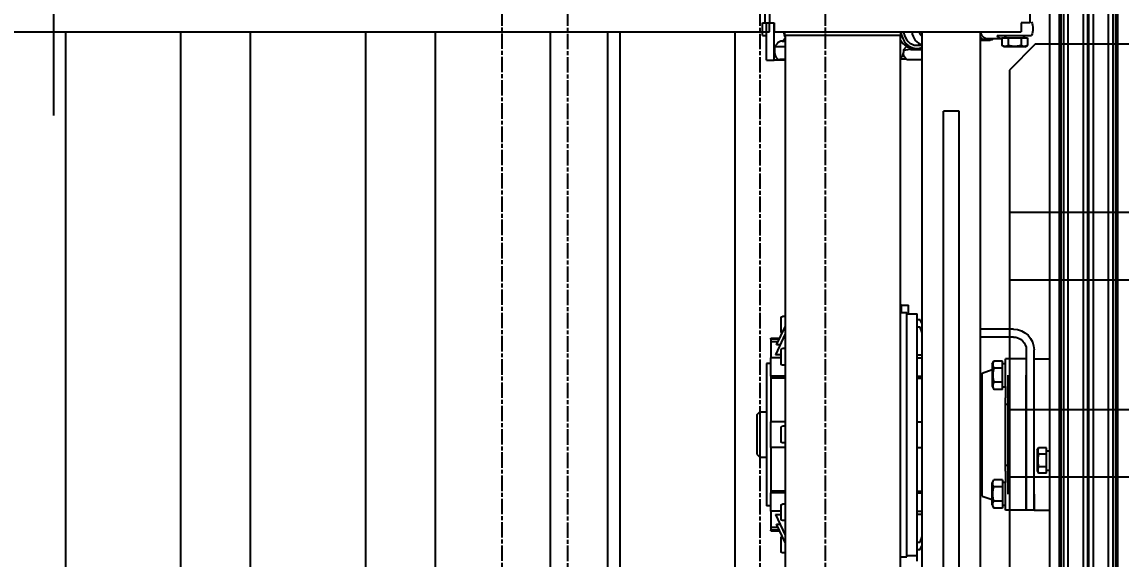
# Model space of a CAD drawing. Header units: millimetres. Extents: x -383313 to -161684, y -117025 to 99224.
# Drawn here: x -343914 to -343063, y -7910 to -7495 of the extents above; entities that cross this region are included whole.
import ezdxf

# ---------------------------------------------------------------- set-up
doc = ezdxf.new("R2010")
doc.units = ezdxf.units.MM
doc.header["$MEASUREMENT"] = 0
doc.linetypes.add('AM_ISO08W050', pattern=[18, 12, -1.5, 3, -1.5])
doc.linetypes.add('DASHED', pattern=[0.75, 0.5, -0.25])
doc.layers.get('Defpoints').update_dxf_attribs({"color": 31})
for name, color, linetype in [('001__КОНСТРУКТИВ__размеры внутр.', 7, 'Continuous'), ('PV-55E8', 7, 'Continuous'), ('Робот', 30, 'Continuous')]:
    doc.layers.add(name, color=color, linetype=linetype)
doc.layers.add('AM_7', color=4, linetype='AM_ISO08W050', lineweight=25)
doc.styles.add('PSTUDIO', font='arial.ttf')
doc.dimstyles.new('PS_TICK', dxfattribs={"dimscale": 100, "dimtxt": 2.5, "dimasz": 1, "dimexe": 2, "dimexo": 2, "dimgap": 1, "dimtad": 1, "dimdec": 0, "dimzin": 0, "dimdsep": 46, "dimtxsty": 'PSTUDIO', "dimblk": 'ARCHTICK', "dimcen": 2, "dimdle": 1.5, "dimse1": 1, "dimse2": 1, "dimadec": 0, "dimazin": 0, "dimtfac": 1, "dimtdec": 0, "dimtix": 1, "dimtmove": 1, "dimatfit": 3, "dimldrblk": 'ARCHTICK', "dimfxl": 1, "dimtolj": 1, "dimtzin": 0, "dimarcsym": 0})

# ---------------------------------------------------------------- blocks, each defined once
blk = doc.blocks.new('паллета1')
at = {"color": 44}
for p, q in [((130, -600), (130, 600)), ((182.5, 600), (182.5, -600)), ((282.5, -600), (282.5, 600)), ((335, 600), (335, -600)), ((0, 580), (0, -580)), ((0, -580), (20, -600)), ((20, -600), (130, -600)), ((130, -600), (182.5, -600)), ((182.5, -600), (282.5, -600)), ((282.5, -600), (335, -600)), ((335, -600), (465, -600))]:
    blk.add_line(p, q, dxfattribs=at)
blk = doc.blocks.new('A$Cd2819ec4')
at = {"layer": 'AM_7'}
for p, q in [((725.21, 199.42), (-722.94, 199.42)), ((707, 0), (-708.67, 0))]:
    blk.add_line(p, q, dxfattribs=at)
blk = doc.blocks.new('*U123')
at = {"layer": 'PV-55E8', "color": 3}
for p, q in [((-1469, -460.38), (-1469, 460.38)), ((-1380, -460.38), (-1380, 460.38)), ((-1264.5, -531.73), (-1264.5, 458.27)), ((-1257, -531.73), (-1257, 458.27)), ((-1255.55, 458.27), (-1255.55, -531.73)), ((-1253.54, 458.27), (-1253.54, -531.73)), ((-1250.04, 458.27), (-1250.04, -531.73)), ((-1238.36, 458.27), (-1238.36, -531.73)), ((-1234.86, 458.27), (-1234.86, -531.73)), ((-1234.08, 458.27), (-1234.08, -531.73)), ((-1230.58, 458.27), (-1230.58, -531.73)), ((-1218.9, 458.27), (-1218.9, -531.73)), ((-1215.4, 458.27), (-1215.4, -531.73)), ((-1213.39, 458.27), (-1213.39, -531.73)), ((-1212, -531.73), (-1212, 458.27)), ((-1363, 413.62), (-1363, -463.38)), ((-1318, 413.62), (-1318, -463.38)), ((-1346.5, 398.12), (-1346.5, -401.88)), ((-1334.5, 398.12), (-1334.5, -401.88)), ((-1380, -57.23), (-1375, -57.23)), ((-1375, -57.23), (-1375, -246.23)), ((-1375, -58.23), (-1367, -58.23)), ((-1367, -53.73), (-1367, -58.23)), ((-1367, -58.23), (-1367, -245.23)), ((-1472, -61.33), (-1472, -72.13)), ((-1469, -60.33), (-1471, -60.33)), ((-1367, -62.93), (-1364.5, -62.93)), ((-1364.5, -62.93), (-1363, -66.15)), ((-1476.51, -89.99), (-1469, -73.89)), ((-1469, -68.29), (-1475.55, -82.34)), ((-1367, -68.53), (-1364.5, -68.53)), ((-1364.5, -68.53), (-1363, -72.96)), ((-1480, -77.23), (-1480, -77.9)), ((-1480, -77.23), (-1473.17, -77.23)), ((-1480, -79.92), (-1480, -77.9)), ((-1473.48, -77.9), (-1480, -77.9)), ((-1480, -92.46), (-1480, -79.92)), ((-1474.42, -79.92), (-1480, -79.92)), ((-1475.55, -82.34), (-1472.94, -82.34)), ((-1480, -92.46), (-1480, -106.6)), ((-1472, -92.46), (-1480, -92.46)), ((-1476.51, -89.99), (-1472, -89.99)), ((-1472, -86.23), (-1472, -97.03)), ((-1469, -85.23), (-1471, -85.23)), ((-1363, -89.99), (-1367, -89.99)), ((-1367, -92.46), (-1363, -92.46)), ((-1298.5, -93.23), (-1298.5, -114.57)), ((-1296.5, -93.23), (-1298.5, -93.23)), ((-1282.5, -93.23), (-1296.5, -93.23)), ((-1282.5, -93.23), (-1282.5, -105.73)), ((-1276.5, -93.23), (-1282.5, -93.23)), ((-1282.5, -105.73), (-1282.5, -93.23)), ((-1276.5, -93.23), (-1276.5, -105.73)), ((-1276.5, -105.73), (-1276.5, -93.23)), ((-1276.5, -93.23), (-1264.5, -93.23)), ((-1483.5, -206.73), (-1483.5, -96.73)), ((-1480, -96.73), (-1483.5, -96.73)), ((-1469, -98.03), (-1471, -98.03)), ((-1316.5, -104.18), (-1309, -101.45)), ((-1309, -97.27), (-1307.57, -94.8)), ((-1309, -97.27), (-1309, -114.27)), ((-1301, -94.8), (-1307.57, -94.8)), ((-1301, -100.28), (-1307.57, -100.28)), ((-1301, -100.28), (-1301, -94.8)), ((-1298.5, -96.77), (-1301, -96.77)), ((-1301, -111.25), (-1301, -100.28)), ((-1480, -108.03), (-1480, -106.6)), ((-1469, -106.6), (-1480, -106.6)), ((-1480, -141.73), (-1480, -108.03)), ((-1469, -108.03), (-1480, -108.03)), ((-1367, -106.6), (-1363, -106.6)), ((-1367, -108.03), (-1363, -108.03)), ((-1316.5, -104.18), (-1316.5, -199.28)), ((-1296.5, -105.73), (-1296.5, -197.73)), ((-1282.5, -217.23), (-1282.5, -105.73)), ((-1282.5, -105.73), (-1282.5, -197.73)), ((-1276.5, -105.73), (-1276.5, -217.23)), ((-1276.5, -105.73), (-1276.5, -197.73)), ((-1309, -114.27), (-1307.57, -116.74)), ((-1301, -111.25), (-1307.57, -111.25)), ((-1301, -116.74), (-1307.57, -116.74)), ((-1301, -116.74), (-1301, -111.25)), ((-1298.5, -114.77), (-1301, -114.77)), ((-1298.5, -123.35), (-1298.5, -114.57)), ((-1316.5, -121.98), (-1318, -121.98)), ((-1298.5, -123.35), (-1298.5, -180.11)), ((-1274, -123.73), (-1272.95, -121.92)), ((-1274, -139.73), (-1274, -123.73)), ((-1267, -121.92), (-1272.95, -121.92)), ((-1267, -126.82), (-1272.95, -126.82)), ((-1267, -121.92), (-1267, -126.82)), ((-1267, -124.23), (-1264.5, -124.23)), ((-1267, -126.82), (-1267, -136.64)), ((-1490.53, -136.23), (-1488.53, -134.23)), ((-1488.53, -169.23), (-1488.53, -134.23)), ((-1488.53, -134.23), (-1483.5, -134.23)), ((-1298.5, -128.13), (-1296.5, -128.13)), ((-1490.53, -136.23), (-1490.53, -167.23)), ((-1480, -141.73), (-1480, -161.73)), ((-1469, -141.73), (-1480, -141.73)), ((-1367, -141.73), (-1363, -141.73)), ((-1274, -139.73), (-1272.95, -141.55)), ((-1267, -136.64), (-1272.95, -136.64)), ((-1267, -141.55), (-1272.95, -141.55)), ((-1267, -136.64), (-1267, -141.55)), ((-1267, -139.23), (-1264.5, -139.23)), ((-1472, -146.33), (-1472, -157.13)), ((-1469, -145.33), (-1471, -145.33)), ((-1469, -158.13), (-1471, -158.13)), ((-1490.53, -167.23), (-1488.53, -169.23)), ((-1488.53, -169.23), (-1483.5, -169.23)), ((-1480, -195.43), (-1480, -161.73)), ((-1469, -161.73), (-1480, -161.73)), ((-1367, -161.73), (-1363, -161.73)), ((-1298.5, -175.33), (-1296.5, -175.33)), ((-1316.5, -181.48), (-1318, -181.48)), ((-1309, -189.19), (-1307.57, -186.72)), ((-1301, -186.72), (-1307.57, -186.72)), ((-1301, -186.72), (-1301, -192.21)), ((-1298.5, -188.89), (-1298.5, -180.11)), ((-1480, -196.86), (-1480, -195.43)), ((-1469, -195.43), (-1480, -195.43)), ((-1367, -195.43), (-1363, -195.43)), ((-1309, -206.19), (-1309, -189.19)), ((-1301, -192.21), (-1307.57, -192.21)), ((-1301, -188.69), (-1298.5, -188.69)), ((-1301, -192.21), (-1301, -203.18)), ((-1298.5, -188.89), (-1298.5, -210.23)), ((-1480, -196.86), (-1480, -211)), ((-1469, -196.86), (-1480, -196.86)), ((-1367, -196.86), (-1363, -196.86)), ((-1316.5, -199.28), (-1309, -202.01)), ((-1301, -203.18), (-1307.57, -203.18)), ((-1301, -203.18), (-1301, -208.66)), ((-1480, -206.73), (-1483.5, -206.73)), ((-1480, -223.54), (-1480, -211)), ((-1472, -211), (-1480, -211)), ((-1472, -206.43), (-1472, -217.23)), ((-1469, -205.43), (-1471, -205.43)), ((-1367, -211), (-1363, -211)), ((-1309, -206.19), (-1307.57, -208.66)), ((-1301, -208.66), (-1307.57, -208.66)), ((-1301, -206.69), (-1298.5, -206.69)), ((-1296.5, -210.23), (-1298.5, -210.23)), ((-1282.5, -210.23), (-1296.5, -210.23)), ((-1276.5, -210.23), (-1264.5, -210.23)), ((-1472, -213.47), (-1476.51, -213.47)), ((-1469, -229.57), (-1476.51, -213.47)), ((-1472.94, -221.12), (-1475.55, -221.12)), ((-1475.55, -221.12), (-1469, -235.17)), ((-1469, -218.23), (-1471, -218.23)), ((-1367, -213.47), (-1363, -213.47)), ((-1480, -225.56), (-1480, -223.54)), ((-1474.42, -223.54), (-1480, -223.54)), ((-1480, -225.56), (-1480, -226.23)), ((-1473.48, -225.56), (-1480, -225.56)), ((-1480, -226.23), (-1473.17, -226.23)), ((-1292.5, -227.23), (-1318, -227.23)), ((-1472, -231.33), (-1472, -242.13)), ((-1364.5, -234.93), (-1367, -234.93)), ((-1363, -230.5), (-1364.5, -234.93)), ((-1363, -237.31), (-1364.5, -240.53)), ((-1292.5, -233.23), (-1318, -233.23)), ((-1469, -243.13), (-1471, -243.13)), ((-1380, -246.23), (-1375, -246.23)), ((-1379, -246.23), (-1379, -251.73)), ((-1375, -245.23), (-1367, -245.23)), ((-1373.5, -245.23), (-1373.5, -251.73)), ((-1364.5, -240.53), (-1367, -240.53)), ((-1379, -251.73), (-1380, -251.73)), ((-1379, -251.73), (-1373.5, -251.73)), ((-1334.5, -401.88), (-1346.5, -401.88)), ((-1483.28, -441.38), (-1483.28, -470.38)), ((-1483.28, -441.38), (-1477.54, -441.38)), ((-1469, -441.38), (-1477.54, -441.38)), ((-1477.54, -441.38), (-1477.54, -470.38)), ((-1469, -441.88), (-1473.04, -441.88)), ((-1376.87, -444.18), (-1374.99, -441.88)), ((-1374.99, -441.88), (-1363, -441.88)), ((-1477.13, -451.78), (-1477.13, -446.88)), ((-1380, -442.38), (-1375.4, -442.38)), ((-1380, -442.72), (-1378.81, -444.18)), ((-1378.65, -444.38), (-1378.38, -444.38)), ((-1378.46, -444.64), (-1378.38, -444.38)), ((-1378.38, -444.38), (-1377.03, -444.38)), ((-1377.15, -449.74), (-1375.23, -452.08)), ((-1368.63, -450.38), (-1377.13, -448.81)), ((-1372.1, -449.74), (-1363, -449.74)), ((-1369.55, -450.38), (-1367.26, -450.38)), ((-1475.25, -454.08), (-1477.13, -451.78)), ((-1469, -451.78), (-1477.13, -451.78)), ((-1471.19, -456.13), (-1469, -456.13)), ((-1469, -458.17), (-1470.67, -456.13)), ((-1367.26, -452.88), (-1363, -452.88)), ((-1363.17, -451.23), (-1363, -451.02)), ((-1318, -457.18), (-1315.82, -457.18)), ((-1308.86, -457.18), (-1315.82, -457.18)), ((-1312.34, -458.08), (-1301.93, -458.08)), ((-1299.5, -451.68), (-1301.31, -452.73)), ((-1301.31, -458.68), (-1301.31, -452.73)), ((-1301.31, -458.68), (-1296.41, -458.68)), ((-1283.5, -451.68), (-1299.5, -451.68)), ((-1296.41, -458.68), (-1296.41, -452.73)), ((-1296.41, -458.68), (-1286.59, -458.68)), ((-1286.59, -458.68), (-1286.59, -452.73)), ((-1286.59, -458.68), (-1281.69, -458.68)), ((-1283.5, -451.68), (-1281.69, -452.73)), ((-1281.69, -458.68), (-1281.69, -452.73)), ((-1486.5, -460.38), (-1484.11, -460.38)), ((-1486.5, -460.38), (-1486.5, -470.38)), ((-1483.28, -460.38), (-1484.11, -460.38)), ((-1477.5, -463.38), (-1286.5, -463.38)), ((-1477.5, -469.68), (-1477.5, -463.38)), ((-1380, -460.38), (-1469, -460.38)), ((-1380, -460.38), (-1469, -460.38)), ((-1304.44, -460.43), (-1278.52, -460.43)), ((-1286.5, -469.68), (-1286.5, -463.38)), ((-1486.5, -470.38), (-1484.5, -470.38)), ((-1484.5, -470.38), (-1478.2, -470.38)), ((-1484.5, -470.38), (-1484.5, -523.38)), ((-1478.2, -470.38), (-1477.5, -470.38)), ((-1477.5, -470.38), (-1477.5, -469.68)), ((-1286.5, -470.38), (-1286.5, -469.68)), ((-1285.8, -470.38), (-1286.5, -470.38)), ((-1279.5, -470.38), (-1285.8, -470.38)), ((-1279.5, -470.38), (-1279.5, -523.38))]:
    blk.add_line(p, q, dxfattribs=at)
for centre, radius, start, end in [((-1471, -61.33), 1, 90, 180), ((-1471, -72.13), 1, 180, 255.97012), ((-1471, -86.23), 1, 90, 180), ((-1471, -97.03), 1, 180, 270), ((-1471, -146.33), 1, 90, 180), ((-1471, -157.13), 1, 180, 270), ((-1471, -206.43), 1, 90, 180), ((-1471, -217.23), 1, 180, 270), ((-1292.5, -217.23), 16, 270, 0), ((-1292.5, -217.23), 10, 270, 0), ((-1471, -231.33), 1, 104.02988, 180), ((-1471, -242.13), 1, 180, 270), ((-1291.5, -465.68), 9.5, 132.5369, 146.45226), ((-1291.5, -465.68), 9.5, 33.54774, 47.4631), ((-1464.28, -461.93), 4.97, 161.74254, 196.90661), ((-1384.72, -461.93), 4.97, 343.09339, 18.25746), ((-1291.5, -465.68), 14, 337.97569, 22.02431)]:
    blk.add_arc(centre, radius, start, end, dxfattribs=at)
at = {"layer": 'PV-55E8', "color": 3, "extrusion": (0, 0, -1)}
for centre, major_axis, start_param, end_param in [((-1473.04, -446.88), (0, 5), -1.570796, 0), ((-1367.26, -465.38), (0, 15), -1.437065, 0), ((-1382.86, -449.13), (0, -7), -2.356067, -1.483559), ((-1372.82, -449.13), (0, 7), -1.067618, -0.825153), ((-1372.82, -449.13), (0, 7), -0.825153, -0.785526), ((-1369.55, -465.38), (0, 15), -0.480704, 0), ((-1367.26, -465.38), (0, 15), 0, 0.353724), ((-1471.19, -449.13), (0, -7), 0, 0.78527), ((-1457.88, -465.38), (0, 15), -1.437065, -1.13113), ((-1457.88, -465.38), (0, -15), 1.704528, 2.010463), ((-1369.55, -465.38), (0, 15), -1.016799, -0.480704), ((-1367.26, -465.38), (0, 12.5), -1.410106, 0), ((-1360.95, -465.38), (0, 12.5), -1.410106, -0.201878), ((-1312.34, -465.68), (0, 9.5), -0.814426, -0.462955), ((-1312.34, -465.68), (0, 7.6), -1.141274, 0), ((-1312.34, -465.68), (0, -9.5), -2.678638, -2.498092), ((-1360.95, -465.38), (0, 6), -1.230959, -0.430944)]:
    blk.add_ellipse(centre, major_axis=major_axis, ratio=0.819152, start_param=start_param, end_param=end_param, dxfattribs=at)
at = {"layer": 'PV-55E8', "color": 3}
for points, weights in [([(-1307.57, -94.8), (-1309.16, -97.54), (-1307.57, -100.28)], [1.29573137036, 1.49618171095, 1.29573137036]), ([(-1307.57, -100.28), (-1309.16, -105.77), (-1307.57, -111.25)], [1.29573137036, 1.49618171095, 1.29573137036]), ([(-1307.57, -111.25), (-1309.16, -114), (-1307.57, -116.74)], [1.29573137036, 1.49618171095, 1.29573137036]), ([(-1272.95, -126.82), (-1274.37, -124.37), (-1272.95, -121.92)], [1.22364575665, 1.41294441399, 1.22364575665]), ([(-1272.95, -136.64), (-1274.37, -131.73), (-1272.95, -126.82)], [1.22364575665, 1.41294441399, 1.22364575665]), ([(-1272.95, -141.55), (-1274.37, -139.09), (-1272.95, -136.64)], [1.22364575665, 1.41294441399, 1.22364575665]), ([(-1307.57, -192.21), (-1309.16, -189.47), (-1307.57, -186.72)], [1.29573137036, 1.49618171095, 1.29573137036]), ([(-1307.57, -203.18), (-1309.16, -197.69), (-1307.57, -192.21)], [1.29573137036, 1.49618171095, 1.29573137036]), ([(-1307.57, -208.66), (-1309.16, -205.92), (-1307.57, -203.18)], [1.29573137036, 1.49618171095, 1.29573137036]), ([(-1296.41, -452.73), (-1298.86, -451.31), (-1301.31, -452.73)], [1.22364575665, 1.41294441399, 1.22364575665]), ([(-1286.59, -452.73), (-1291.5, -451.31), (-1296.41, -452.73)], [1.22364575665, 1.41294441399, 1.22364575665]), ([(-1281.69, -452.73), (-1284.14, -451.31), (-1286.59, -452.73)], [1.22364575665, 1.41294441399, 1.22364575665])]:
    blk.add_rational_spline(points, weights, degree=2, dxfattribs=at)
for points, knots in [([(-1318, -456.88), (-1317.44, -456.88), (-1316.88, -456.88), (-1315.63, -456.88), (-1314.94, -456.88), (-1312.93, -456.88), (-1311.67, -456.88), (-1310.46, -456.88)], [0.008804462, 0.008804462, 0.008804462, 0.008804462, 0.010711194, 0.010711194, 0.013181046, 0.013181046, 0.01812075, 0.01812075, 0.01812075, 0.01812075]), ([(-1301.31, -458.06), (-1301.36, -458.06), (-1301.4, -458.06), (-1301.69, -458.06), (-1301.93, -458.07), (-1302.38, -458.14), (-1302.59, -458.18), (-1302.99, -458.31), (-1303.18, -458.39), (-1303.53, -458.56), (-1303.69, -458.67), (-1304.13, -459), (-1304.38, -459.25), (-1304.8, -459.81), (-1304.97, -460.11), (-1305.12, -460.43)], [0.006940944, 0.006940944, 0.006940944, 0.006940944, 0.007099514, 0.007099514, 0.007986907, 0.007986907, 0.008874299, 0.008874299, 0.009761691, 0.009761691, 0.010649084, 0.010649084, 0.012423868, 0.012423868, 0.014198653, 0.014198653, 0.014198653, 0.014198653]), ([(-1298.1, -458.84), (-1298.14, -458.83), (-1298.19, -458.81), (-1298.33, -458.75), (-1298.42, -458.71), (-1298.52, -458.68)], [0.0034050674, 0.0034050674, 0.0034050674, 0.0034050674, 0.0035499449, 0.0035499449, 0.0038595357, 0.0038595357, 0.0038595357, 0.0038595357]), ([(-1305.12, -460.43), (-1305.05, -460.43), (-1305, -460.43), (-1304.93, -460.43), (-1304.91, -460.43), (-1304.9, -460.43)], [0.063788325, 0.063788325, 0.063788325, 0.063788325, 0.064729444, 0.064729444, 0.065670563, 0.065670563, 0.065670563, 0.065670563]), ([(-1304.9, -460.43), (-1304.87, -460.43), (-1304.8, -460.43), (-1304.64, -460.43), (-1304.54, -460.43), (-1304.44, -460.43)], [0.045413467, 0.045413467, 0.045413467, 0.045413467, 0.049378614, 0.049378614, 0.053343762, 0.053343762, 0.053343762, 0.053343762])]:
    blk.add_open_spline(points, degree=3, knots=knots, dxfattribs=at)
blk.add_open_spline([(-1310.46, -456.88), (-1310.4, -456.98), (-1310.35, -457.08), (-1310.29, -457.18)], degree=3, dxfattribs=at)
blk = doc.blocks.new('_ArchTick')
at = {"color": 0, "linetype": 'ByBlock', "const_width": 0.15}
blk.add_lwpolyline([(-0.5, -0.5), (0.5, 0.5)], dxfattribs=at)
blk = doc.blocks.new('*D306')
at = {"layer": '001__КОНСТРУКТИВ__размеры внутр.', "color": 0, "linetype": 'ByBlock', "lineweight": -2, "ltscale": 100, "transparency": 16777216}
for p, q in [((-345089.25, -6786.77), (-345089.25, -7566.79)), ((-343889.25, -6786.77), (-343889.25, -7566.79)), ((-343739.25, -7366.79), (-345239.25, -7366.79))]:
    blk.add_line(p, q, dxfattribs=at)
at = {"layer": 'Defpoints', "color": 0, "ltscale": 100, "transparency": 16777216}
for p in [(-345089.25, -6586.77), (-343889.25, -6586.77), (-345089.25, -7366.79)]:
    blk.add_point(p, dxfattribs=at)
at = {"layer": '001__КОНСТРУКТИВ__размеры внутр.', "color": 0, "lineweight": -2, "ltscale": 100, "transparency": 16777216, "xscale": 100, "yscale": 100, "zscale": 100, "rotation": 180}
blk.add_blockref('_ArchTick', (-345089.25, -7366.79), dxfattribs=at)
at = {"layer": '001__КОНСТРУКТИВ__размеры внутр.', "color": 0, "lineweight": -2, "ltscale": 100, "transparency": 16777216, "xscale": 100, "yscale": 100, "zscale": 100}
blk.add_blockref('_ArchTick', (-343889.25, -7366.79), dxfattribs=at)
at = {"layer": '001__КОНСТРУКТИВ__размеры внутр.', "color": 0, "ltscale": 100, "transparency": 16777216, "insert": (-344489.25, -7139.15), "char_height": 250, "attachment_point": 5, "style": 'PSTUDIO'}
blk.add_mtext('\\A1;1200', dxfattribs=at)
blk = doc.blocks.new('A$Cdbab0bab')
at = {"color": 3}
for p, q in [((125, 462), (125, -470)), ((26.81, -470), (26.81, 457)), ((115.81, -470), (115.81, 457)), ((169.69, -470), (169.69, 457)), ((258.69, -470), (258.69, 457)), ((312.56, -470), (312.56, 457)), ((401.56, -470), (401.56, 457)), ((455.44, -470), (455.44, 104)), ((544.44, -470), (544.44, 104)), ((0, -470), (0, -476.3)), ((2000, -470), (0, -470)), ((0, -580), (0, -476.3))]:
    blk.add_line(p, q, dxfattribs=at)
blk = doc.blocks.new('Робот ABB IRB660_3.15 (сверху)')
at = {"layer": 'Робот'}
blk.add_circle((0, 0), 3150, dxfattribs=at)

msp = doc.modelspace()

# ---------------------------------------------------------------- block references
at = {"linetype": 'DASHED'}
for name, p, rotation in [('A$Cd2819ec4', (-343542.23629, -7978.42257), 270), ('A$Cdbab0bab', (-343335.51332, -7972.09281), 180)]:
    msp.add_blockref(name, p, dxfattribs=dict(at, rotation=rotation))
at = {"linetype": 'DASHED', "xscale": -1, "rotation": 90}
msp.add_blockref('A$Cd2819ec4', (-343292.23629, -7978.42257), dxfattribs=at)
at = {"xscale": -1, "rotation": 180}
msp.add_blockref('*U123', (-341854.51332, -7965.47031), dxfattribs=at)
at = {"color": 2, "rotation": 270}
msp.add_blockref('паллета1', (-342550.03602, -7511.7259), dxfattribs=at)
at = {"layer": 'Робот', "rotation": 180}
msp.add_blockref('Робот ABB IRB660_3.15 (сверху)', (-344500.63713, -5731.42318), dxfattribs=at)

# ---------------------------------------------------------------- dimensions: what is measured, and where the dimension line sits
at = {"layer": '001__КОНСТРУКТИВ__размеры внутр.', "ltscale": 100}
dim = msp.add_linear_dim(base=(-345089.2459, -7366.79448), p1=(-343889.2459, -6586.77247), p2=(-345089.2459, -6586.77247), dimstyle='PS_TICK', override={"dimse1": 0, "dimse2": 0, "dimarcsym": 1}, dxfattribs=at)
dim.commit()
dim.dimension.update_dxf_attribs({"geometry": '*D306', "text_midpoint": (-344489.2459, -7139.15123)})

doc.saveas('drawing.dxf')
